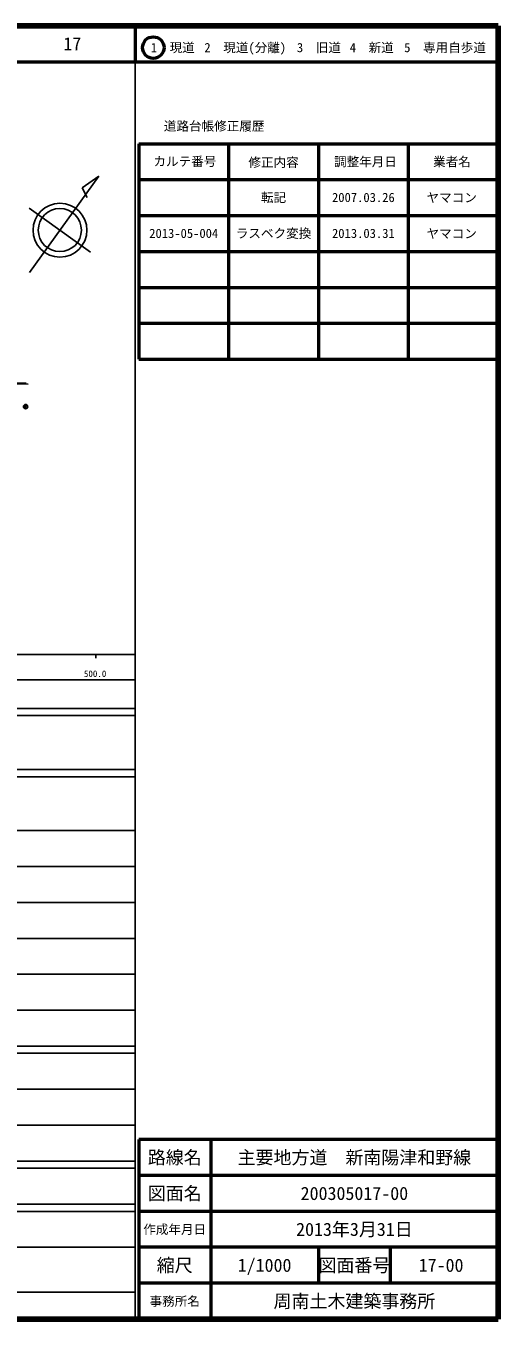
# Model space of a CAD drawing. Units: millimetres at full size, sheet at 1:1000; details may follow other scales. Extents: x 40000 to 680000, y 20000 to 380000.
# Drawn here: x 548572 to 680000, y 20000 to 380000 of the extents above; entities that cross this region are included whole.
import ezdxf
from ezdxf.enums import TextEntityAlignment as Align

# ---------------------------------------------------------------- set-up
doc = ezdxf.new("R2010")
doc.units = ezdxf.units.MM
doc.header["$LTSCALE"] = 1000
doc.header["$PDMODE"] = 32
doc.header["$PDSIZE"] = 500
for name, color, linetype, lineweight in [('M-BGD', 7, 'Continuous', 25), ('M-BMK-SRVR', 3, 'Continuous', 25), ('M-TTL', 2, 'Continuous', 140), ('M-TTL-BAND', 7, 'Continuous', 25), ('M-TTL-FRAM', 2, 'Continuous', 50), ('M-TTL-LINE', 7, 'Continuous', 50)]:
    doc.layers.add(name, color=color, linetype=linetype, lineweight=lineweight)
doc.layers.add('M-OTRS', color=6, linetype='Continuous')
doc.layers.add('M-TTL-TXT', color=7, linetype='Continuous')
doc.styles.add('ＭＳ ゴシック', font='')
doc.styles.get('ＭＳ ゴシック').set_extended_font_data('MS Gothic')

msp = doc.modelspace()

# ---------------------------------------------------------------- linework, layer by layer
at = {"layer": 'M-BGD'}
msp.add_line((549168, 280278), (545668, 280325), dxfattribs=at)
msp.add_lwpolyline([(529724, 280291), (533536, 280076), (535603, 280761), (548664, 280584)], dxfattribs=at)
at = {"layer": 'M-BMK-SRVR'}
for p, q in [((549552, 311376), (568846, 338184)), ((568846, 338184), (564242, 334879)), ((564242, 334879), (565633, 332220)), ((549500, 329278), (566544, 317011))]:
    msp.add_line(p, q, dxfattribs=at)
for centre, radius in [((558056, 323120), 7500), ((558022, 323145), 6000), ((548475, 274038), 600)]:
    msp.add_circle(centre, radius, dxfattribs=at)
at = {"layer": 'M-OTRS'}
msp.add_point((548475, 274038), dxfattribs=at)
at = {"layer": 'M-TTL'}
for p, q in [((680000, 380000), (40000, 380000)), ((680000, 20000), (680000, 380000)), ((40000, 20000), (680000, 20000))]:
    msp.add_line(p, q, dxfattribs=at)
at = {"layer": 'M-TTL-BAND'}
for p, q in [((579000, 20000), (579000, 370000)), ((40000, 205000), (579000, 205000)), ((568000, 205000), (568000, 204000)), ((68000, 198000), (579000, 198000)), ((40000, 190000), (579000, 190000)), ((40000, 188000), (579000, 188000)), ((40000, 173000), (579000, 173000)), ((40000, 171000), (579000, 171000)), ((40000, 156000), (579000, 156000)), ((46000, 146000), (579000, 146000)), ((52000, 136000), (579000, 136000)), ((46000, 126000), (579000, 126000)), ((52000, 116000), (579000, 116000)), ((46000, 106000), (579000, 106000)), ((40000, 96000), (579000, 96000)), ((40000, 94000), (579000, 94000)), ((49000, 84000), (579000, 84000)), ((40000, 74000), (579000, 74000)), ((40000, 64000), (579000, 64000)), ((40000, 62000), (579000, 62000)), ((40000, 52000), (579000, 52000)), ((40000, 50000), (579000, 50000)), ((40000, 40000), (579000, 40000)), ((68000, 27500), (579000, 27500))]:
    msp.add_line(p, q, dxfattribs=at)
at = {"layer": 'M-TTL-FRAM'}
for p, q in [((580000, 347197), (580000, 287197)), ((580000, 347197), (680000, 347197)), ((580000, 287197), (680000, 287197)), ((680000, 70000), (580000, 70000)), ((580000, 70000), (580000, 20000))]:
    msp.add_line(p, q, dxfattribs=at)
at = {"layer": 'M-TTL-LINE'}
for p, q in [((579000, 380000), (579000, 370000)), ((40000, 370000), (680000, 370000)), ((605000, 347197), (605000, 287197)), ((630000, 347197), (630000, 287197)), ((655000, 347197), (655000, 287197)), ((580000, 337197), (680000, 337197)), ((580000, 327197), (680000, 327197)), ((580000, 317197), (680000, 317197)), ((580000, 307197), (680000, 307197)), ((580000, 297197), (680000, 297197)), ((600000, 70000), (600000, 20000)), ((680000, 60000), (580000, 60000)), ((680000, 50000), (580000, 50000)), ((680000, 40000), (580000, 40000)), ((630000, 40000), (630000, 30000)), ((650000, 40000), (650000, 30000)), ((680000, 30000), (580000, 30000))]:
    msp.add_line(p, q, dxfattribs=at)
msp.add_circle((584031, 373958), 3000, dxfattribs=at)

# ---------------------------------------------------------------- texts
at = {"layer": 'M-TTL-BAND', "style": 'ＭＳ ゴシック'}
msp.add_text('500.0', height=1833, dxfattribs=at).set_placement((567844, 198195), align=Align.BOTTOM_CENTER)
at = {"layer": 'M-TTL-TXT', "style": 'ＭＳ ゴシック'}
for s, height, p in [('17', 3666, (561497, 375000)), ('1\u3000現道', 2566, (589448, 373958)), ('2\u3000現道(分離)', 2566, (609619, 373958)), ('3\u3000旧道', 2566, (630121, 373958)), ('4\u3000新道', 2566, (644824, 373958)), ('5\u3000専用自歩道', 2566, (665228, 373958)), ('道路台帳修正履歴', 2566, (600968, 352113)), ('カルテ番号', 2566, (592839, 342277)), ('修正内容', 2566, (617509, 342023)), ('調整年月日', 2566, (643089, 342197)), ('業者名', 2566, (667134, 342197)), ('転記', 2566, (617500, 332245)), ('2007.03.26', 2566, (642500, 332245)), ('ヤマコン', 2566, (667077, 332189)), ('2013-05-004', 2566, (592500, 322245)), ('ラスベク変換', 2566, (617500, 322245)), ('2013.03.31', 2566, (642500, 322245)), ('ヤマコン', 2566, (667077, 322189)), ('路線名', 3666, (590000, 65000)), ('路線名', 3666, (590000, 65000)), ('主要地方道\u3000新南陽津和野線', 3666, (640000, 65000)), ('図面名', 3666, (590000, 55000)), ('図面名', 3666, (590000, 55000)), ('200305017-00', 3666, (640000, 55000)), ('2013年3月31日', 3666, (640000, 45000)), ('作成年月日', 2566, (590000, 45000)), ('作成年月日', 2566, (590000, 45000)), ('縮尺', 3666, (590000, 35000)), ('縮尺', 3666, (590000, 35000)), ('1/1000', 3666, (615000, 35000)), ('図面番号', 3666, (640000, 35000)), ('図面番号', 3666, (640000, 35000)), ('17-00', 3666, (664125, 35000)), ('事務所名', 2566, (590000, 25000)), ('事務所名', 2566, (590000, 25000)), ('周南土木建築事務所', 3666, (640000, 25000))]:
    msp.add_text(s, height=height, dxfattribs=at).set_placement(p, align=Align.MIDDLE_CENTER)

doc.saveas('drawing.dxf')
